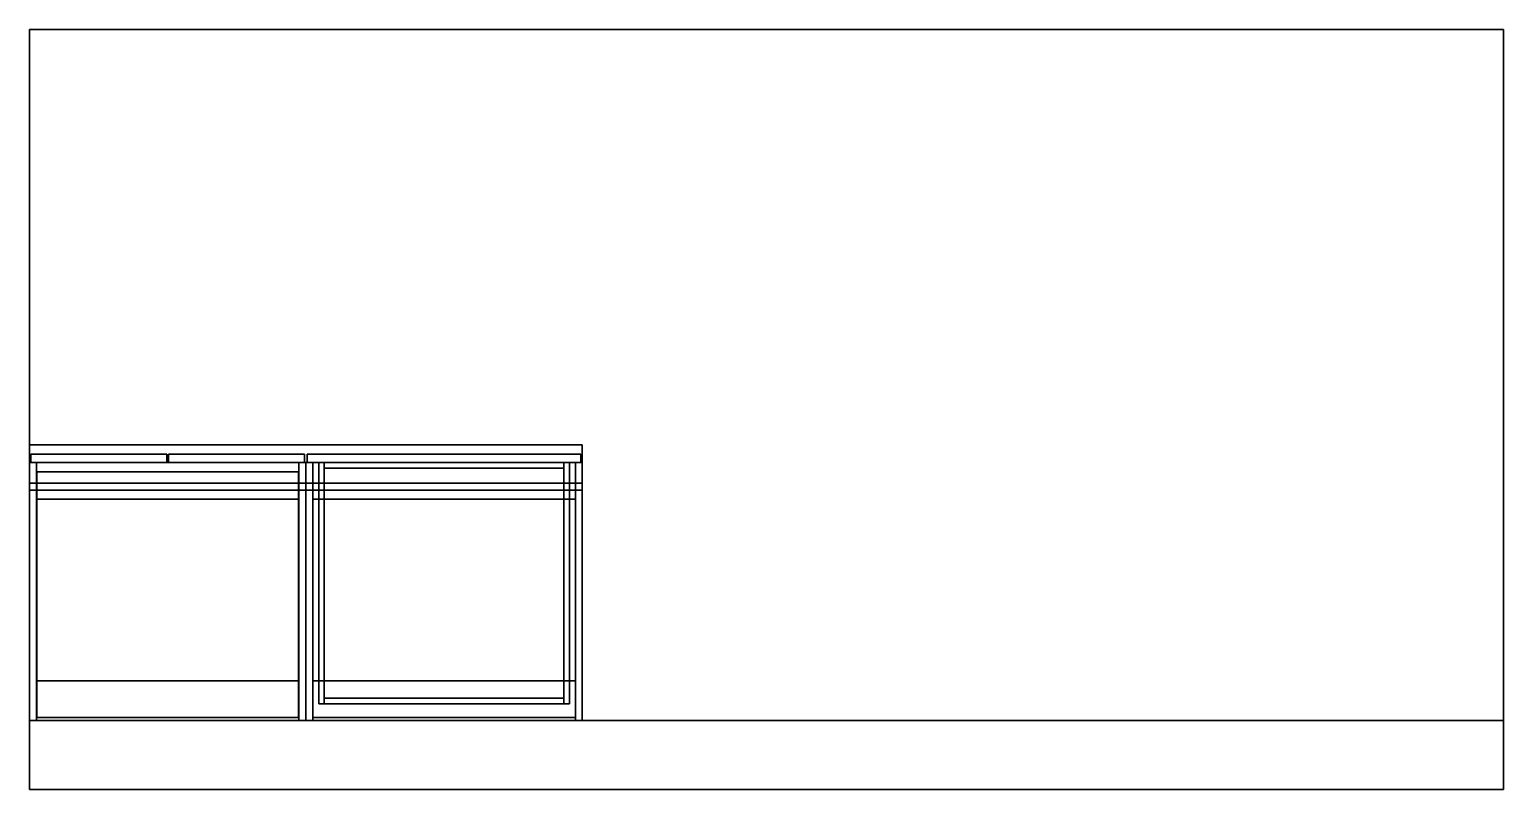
# Model space of a CAD drawing. Header units: millimetres. Extents: x 0 to 3200, y -150 to 1500.
import ezdxf

# ---------------------------------------------------------------- set-up
doc = ezdxf.new("R2010")
doc.units = ezdxf.units.MM
for name, color, linetype in [('AMBIENTE', 2, 'CONTINUOUS'), ('M01_BASE_CABINET', 3, 'CONTINUOUS'), ('M02_DRAWER_CABINET', 4, 'CONTINUOUS')]:
    doc.layers.add(name, color=color, linetype=linetype)

msp = doc.modelspace()

# ---------------------------------------------------------------- linework, layer by layer
at = {"layer": 'AMBIENTE'}
for points in [[(0, -150, -20), (0, 1500, -20), (3200, 1500, -20), (3200, -150, -20)], [(0, -150), (3200, -150), (3200, 1500), (0, 1500)], [(3200, 1500, -20), (0, 1500, -20), (0, 1500), (3200, 1500)], [(0, 1500, -20), (0, -150, -20), (0, -150), (0, 1500)], [(3200, -150, -20), (3200, 1500, -20), (3200, 1500), (3200, -150)], [(0, -150), (0, 0), (3200, 0), (3200, -150)], [(0, -150, 2700), (3200, -150, 2700), (3200, 0, 2700), (0, 0, 2700)], [(3200, 0), (0, 0), (0, 0, 2700), (3200, 0, 2700)], [(0, 0), (0, -150), (0, -150, 2700), (0, 0, 2700)], [(3200, -150), (3200, 0), (3200, 0, 2700), (3200, -150, 2700)], [(0, -150), (3200, -150), (3200, -150, 2700), (0, -150, 2700)], [(0, -150, -20), (3200, -150, -20), (3200, -150), (0, -150)]]:
    msp.add_3dface(points, dxfattribs=at)
at = {"layer": 'M01_BASE_CABINET'}
for points in [[(0, 0, 820), (0, 598, 820), (1200, 598, 820), (1200, 0, 820)], [(0, 0, 850), (1200, 0, 850), (1200, 598, 850), (0, 598, 850)], [(1200, 598, 820), (0, 598, 820), (0, 598, 850), (1200, 598, 850)], [(0, 598, 820), (0, 0, 820), (0, 0, 850), (0, 598, 850)], [(3, 560, 103), (3, 578, 103), (298.5, 578, 103), (298.5, 560, 103)], [(3, 560, 817), (298.5, 560, 817), (298.5, 578, 817), (3, 578, 817)], [(298.5, 578, 103), (3, 578, 103), (3, 578, 817), (298.5, 578, 817)], [(3, 578, 103), (3, 560, 103), (3, 560, 817), (3, 578, 817)], [(298.5, 560, 103), (298.5, 578, 103), (298.5, 578, 817), (298.5, 560, 817)], [(301.5, 560, 103), (301.5, 578, 103), (597, 578, 103), (597, 560, 103)], [(301.5, 560, 817), (597, 560, 817), (597, 578, 817), (301.5, 578, 817)], [(597, 578, 103), (301.5, 578, 103), (301.5, 578, 817), (597, 578, 817)], [(301.5, 578, 103), (301.5, 560, 103), (301.5, 560, 817), (301.5, 578, 817)], [(597, 560, 103), (597, 578, 103), (597, 578, 817), (597, 560, 817)], [(1200, 0, 820), (1200, 598, 820), (1200, 598, 850), (1200, 0, 850)], [(0, 0, 100), (0, 560, 100), (15, 560, 100), (15, 0, 100)], [(0, 0, 820), (15, 0, 820), (15, 560, 820), (0, 560, 820)], [(15, 560, 100), (0, 560, 100), (0, 560, 820), (15, 560, 820)], [(0, 560, 100), (0, 0, 100), (0, 0, 820), (0, 560, 820)], [(3, 560, 103), (298.5, 560, 103), (298.5, 560, 817), (3, 560, 817)], [(15, 0, 100), (15, 560, 100), (15, 560, 820), (15, 0, 820)], [(15, 6, 100), (15, 560, 100), (585, 560, 100), (585, 6, 100)], [(15, 6, 115), (585, 6, 115), (585, 560, 115), (15, 560, 115)], [(585, 560, 100), (15, 560, 100), (15, 560, 115), (585, 560, 115)], [(15, 560, 100), (15, 6, 100), (15, 6, 115), (15, 560, 115)], [(15, 480, 805), (15, 560, 805), (585, 560, 805), (585, 480, 805)], [(15, 480, 820), (585, 480, 820), (585, 560, 820), (15, 560, 820)], [(585, 560, 805), (15, 560, 805), (15, 560, 820), (585, 560, 820)], [(15, 560, 805), (15, 480, 805), (15, 480, 820), (15, 560, 820)], [(301.5, 560, 103), (597, 560, 103), (597, 560, 817), (301.5, 560, 817)], [(585, 0, 100), (585, 560, 100), (600, 560, 100), (600, 0, 100)], [(585, 0, 820), (600, 0, 820), (600, 560, 820), (585, 560, 820)], [(600, 560, 100), (585, 560, 100), (585, 560, 820), (600, 560, 820)], [(585, 560, 100), (585, 0, 100), (585, 0, 820), (585, 560, 820)], [(585, 6, 100), (585, 560, 100), (585, 560, 115), (585, 6, 115)], [(585, 480, 805), (585, 560, 805), (585, 560, 820), (585, 480, 820)], [(600, 0, 100), (600, 560, 100), (600, 560, 820), (600, 0, 820)], [(0, 500), (0, 515), (600, 515), (600, 500)], [(0, 500, 100), (600, 500, 100), (600, 515, 100), (0, 515, 100)], [(600, 515), (0, 515), (0, 515, 100), (600, 515, 100)], [(0, 515), (0, 500), (0, 500, 100), (0, 515, 100)], [(16, 6, 452.5), (16, 540, 452.5), (584, 540, 452.5), (584, 6, 452.5)], [(16, 6, 467.5), (584, 6, 467.5), (584, 540, 467.5), (16, 540, 467.5)], [(584, 540, 452.5), (16, 540, 452.5), (16, 540, 467.5), (584, 540, 467.5)], [(16, 540, 452.5), (16, 6, 452.5), (16, 6, 467.5), (16, 540, 467.5)], [(584, 6, 452.5), (584, 540, 452.5), (584, 540, 467.5), (584, 6, 467.5)], [(600, 500), (600, 515), (600, 515, 100), (600, 500, 100)], [(0, 500), (600, 500), (600, 500, 100), (0, 500, 100)], [(15, 480, 805), (585, 480, 805), (585, 480, 820), (15, 480, 820)], [(15, 6, 805), (15, 86, 805), (585, 86, 805), (585, 6, 805)], [(15, 6, 820), (585, 6, 820), (585, 86, 820), (15, 86, 820)], [(585, 86, 805), (15, 86, 805), (15, 86, 820), (585, 86, 820)], [(15, 86, 805), (15, 6, 805), (15, 6, 820), (15, 86, 820)], [(585, 6, 805), (585, 86, 805), (585, 86, 820), (585, 6, 820)], [(0, 0, 100), (15, 0, 100), (15, 0, 820), (0, 0, 820)], [(0, 0, 820), (1200, 0, 820), (1200, 0, 850), (0, 0, 850)], [(15, 6, 100), (585, 6, 100), (585, 6, 115), (15, 6, 115)], [(15, 0, 115), (15, 6, 115), (585, 6, 115), (585, 0, 115)], [(15, 0, 805), (585, 0, 805), (585, 6, 805), (15, 6, 805)], [(585, 6, 115), (15, 6, 115), (15, 6, 805), (585, 6, 805)], [(15, 6, 115), (15, 0, 115), (15, 0, 805), (15, 6, 805)], [(15, 6, 805), (585, 6, 805), (585, 6, 820), (15, 6, 820)], [(15, 0, 115), (585, 0, 115), (585, 0, 805), (15, 0, 805)], [(16, 6, 452.5), (584, 6, 452.5), (584, 6, 467.5), (16, 6, 467.5)], [(585, 0, 115), (585, 6, 115), (585, 6, 805), (585, 0, 805)], [(585, 0, 100), (600, 0, 100), (600, 0, 820), (585, 0, 820)]]:
    msp.add_3dface(points, dxfattribs=at)
at = {"layer": 'M02_DRAWER_CABINET'}
for points in [[(603, 560, 103), (603, 578, 103), (1197, 578, 103), (1197, 560, 103)], [(603, 560, 339), (1197, 560, 339), (1197, 578, 339), (603, 578, 339)], [(1197, 578, 103), (603, 578, 103), (603, 578, 339), (1197, 578, 339)], [(603, 578, 103), (603, 560, 103), (603, 560, 339), (603, 578, 339)], [(603, 560, 342), (603, 578, 342), (1197, 578, 342), (1197, 560, 342)], [(603, 560, 578), (1197, 560, 578), (1197, 578, 578), (603, 578, 578)], [(1197, 578, 342), (603, 578, 342), (603, 578, 578), (1197, 578, 578)], [(603, 578, 342), (603, 560, 342), (603, 560, 578), (603, 578, 578)], [(603, 560, 581), (603, 578, 581), (1197, 578, 581), (1197, 560, 581)], [(603, 560, 817), (1197, 560, 817), (1197, 578, 817), (603, 578, 817)], [(1197, 578, 581), (603, 578, 581), (603, 578, 817), (1197, 578, 817)], [(603, 578, 581), (603, 560, 581), (603, 560, 817), (603, 578, 817)], [(1197, 560, 103), (1197, 578, 103), (1197, 578, 339), (1197, 560, 339)], [(1197, 560, 342), (1197, 578, 342), (1197, 578, 578), (1197, 560, 578)], [(1197, 560, 581), (1197, 578, 581), (1197, 578, 817), (1197, 560, 817)], [(600, 0, 100), (600, 560, 100), (615, 560, 100), (615, 0, 100)], [(600, 0, 820), (615, 0, 820), (615, 560, 820), (600, 560, 820)], [(615, 560, 100), (600, 560, 100), (600, 560, 820), (615, 560, 820)], [(600, 560, 100), (600, 0, 100), (600, 0, 820), (600, 560, 820)], [(603, 560, 103), (1197, 560, 103), (1197, 560, 339), (603, 560, 339)], [(603, 560, 342), (1197, 560, 342), (1197, 560, 578), (603, 560, 578)], [(603, 560, 581), (1197, 560, 581), (1197, 560, 817), (603, 560, 817)], [(615, 0, 100), (615, 560, 100), (615, 560, 820), (615, 0, 820)], [(615, 6, 100), (615, 560, 100), (1185, 560, 100), (1185, 6, 100)], [(615, 6, 115), (1185, 6, 115), (1185, 560, 115), (615, 560, 115)], [(1185, 560, 100), (615, 560, 100), (615, 560, 115), (1185, 560, 115)], [(615, 560, 100), (615, 6, 100), (615, 6, 115), (615, 560, 115)], [(615, 480, 805), (615, 560, 805), (1185, 560, 805), (1185, 480, 805)], [(615, 480, 820), (1185, 480, 820), (1185, 560, 820), (615, 560, 820)], [(1185, 560, 805), (615, 560, 805), (615, 560, 820), (1185, 560, 820)], [(615, 560, 805), (615, 480, 805), (615, 480, 820), (615, 560, 820)], [(628, 36, 128), (628, 560, 128), (640, 560, 128), (640, 36, 128)], [(628, 36, 304), (640, 36, 304), (640, 560, 304), (628, 560, 304)], [(640, 560, 128), (628, 560, 128), (628, 560, 304), (640, 560, 304)], [(628, 560, 128), (628, 36, 128), (628, 36, 304), (628, 560, 304)], [(628, 36, 367), (628, 560, 367), (640, 560, 367), (640, 36, 367)], [(628, 36, 543), (640, 36, 543), (640, 560, 543), (628, 560, 543)], [(640, 560, 367), (628, 560, 367), (628, 560, 543), (640, 560, 543)], [(628, 560, 367), (628, 36, 367), (628, 36, 543), (628, 560, 543)], [(628, 36, 606), (628, 560, 606), (640, 560, 606), (640, 36, 606)], [(628, 36, 782), (640, 36, 782), (640, 560, 782), (628, 560, 782)], [(640, 560, 606), (628, 560, 606), (628, 560, 782), (640, 560, 782)], [(628, 560, 606), (628, 36, 606), (628, 36, 782), (628, 560, 782)], [(640, 36, 128), (640, 560, 128), (640, 560, 304), (640, 36, 304)], [(640, 548, 128), (640, 560, 128), (1160, 560, 128), (1160, 548, 128)], [(640, 548, 304), (1160, 548, 304), (1160, 560, 304), (640, 560, 304)], [(1160, 560, 128), (640, 560, 128), (640, 560, 304), (1160, 560, 304)], [(640, 560, 128), (640, 548, 128), (640, 548, 304), (640, 560, 304)], [(640, 36, 367), (640, 560, 367), (640, 560, 543), (640, 36, 543)], [(640, 548, 367), (640, 560, 367), (1160, 560, 367), (1160, 548, 367)], [(640, 548, 543), (1160, 548, 543), (1160, 560, 543), (640, 560, 543)], [(1160, 560, 367), (640, 560, 367), (640, 560, 543), (1160, 560, 543)], [(640, 560, 367), (640, 548, 367), (640, 548, 543), (640, 560, 543)], [(640, 36, 606), (640, 560, 606), (640, 560, 782), (640, 36, 782)], [(640, 548, 606), (640, 560, 606), (1160, 560, 606), (1160, 548, 606)], [(640, 548, 782), (1160, 548, 782), (1160, 560, 782), (640, 560, 782)], [(1160, 560, 606), (640, 560, 606), (640, 560, 782), (1160, 560, 782)], [(640, 560, 606), (640, 548, 606), (640, 548, 782), (640, 560, 782)], [(640, 548, 128), (1160, 548, 128), (1160, 548, 304), (640, 548, 304)], [(640, 48, 128), (640, 548, 128), (1160, 548, 128), (1160, 48, 128)], [(640, 48, 134), (1160, 48, 134), (1160, 548, 134), (640, 548, 134)], [(1160, 548, 128), (640, 548, 128), (640, 548, 134), (1160, 548, 134)], [(640, 548, 128), (640, 48, 128), (640, 48, 134), (640, 548, 134)], [(640, 548, 367), (1160, 548, 367), (1160, 548, 543), (640, 548, 543)], [(640, 48, 367), (640, 548, 367), (1160, 548, 367), (1160, 48, 367)], [(640, 48, 373), (1160, 48, 373), (1160, 548, 373), (640, 548, 373)], [(1160, 548, 367), (640, 548, 367), (640, 548, 373), (1160, 548, 373)], [(640, 548, 367), (640, 48, 367), (640, 48, 373), (640, 548, 373)], [(640, 548, 606), (1160, 548, 606), (1160, 548, 782), (640, 548, 782)], [(640, 48, 606), (640, 548, 606), (1160, 548, 606), (1160, 48, 606)], [(640, 48, 612), (1160, 48, 612), (1160, 548, 612), (640, 548, 612)], [(1160, 548, 606), (640, 548, 606), (640, 548, 612), (1160, 548, 612)], [(640, 548, 606), (640, 48, 606), (640, 48, 612), (640, 548, 612)], [(1160, 36, 128), (1160, 560, 128), (1172, 560, 128), (1172, 36, 128)], [(1160, 36, 304), (1172, 36, 304), (1172, 560, 304), (1160, 560, 304)], [(1172, 560, 128), (1160, 560, 128), (1160, 560, 304), (1172, 560, 304)], [(1160, 560, 128), (1160, 36, 128), (1160, 36, 304), (1160, 560, 304)], [(1160, 548, 128), (1160, 560, 128), (1160, 560, 304), (1160, 548, 304)], [(1160, 36, 367), (1160, 560, 367), (1172, 560, 367), (1172, 36, 367)], [(1160, 36, 543), (1172, 36, 543), (1172, 560, 543), (1160, 560, 543)], [(1172, 560, 367), (1160, 560, 367), (1160, 560, 543), (1172, 560, 543)], [(1160, 560, 367), (1160, 36, 367), (1160, 36, 543), (1160, 560, 543)], [(1160, 548, 367), (1160, 560, 367), (1160, 560, 543), (1160, 548, 543)], [(1160, 36, 606), (1160, 560, 606), (1172, 560, 606), (1172, 36, 606)], [(1160, 36, 782), (1172, 36, 782), (1172, 560, 782), (1160, 560, 782)], [(1172, 560, 606), (1160, 560, 606), (1160, 560, 782), (1172, 560, 782)], [(1160, 560, 606), (1160, 36, 606), (1160, 36, 782), (1160, 560, 782)], [(1160, 548, 606), (1160, 560, 606), (1160, 560, 782), (1160, 548, 782)], [(1160, 48, 128), (1160, 548, 128), (1160, 548, 134), (1160, 48, 134)], [(1160, 48, 367), (1160, 548, 367), (1160, 548, 373), (1160, 48, 373)], [(1160, 48, 606), (1160, 548, 606), (1160, 548, 612), (1160, 48, 612)], [(1172, 36, 128), (1172, 560, 128), (1172, 560, 304), (1172, 36, 304)], [(1172, 36, 367), (1172, 560, 367), (1172, 560, 543), (1172, 36, 543)], [(1172, 36, 606), (1172, 560, 606), (1172, 560, 782), (1172, 36, 782)], [(1185, 0, 100), (1185, 560, 100), (1200, 560, 100), (1200, 0, 100)], [(1185, 0, 820), (1200, 0, 820), (1200, 560, 820), (1185, 560, 820)], [(1200, 560, 100), (1185, 560, 100), (1185, 560, 820), (1200, 560, 820)], [(1185, 560, 100), (1185, 0, 100), (1185, 0, 820), (1185, 560, 820)], [(1185, 6, 100), (1185, 560, 100), (1185, 560, 115), (1185, 6, 115)], [(1185, 480, 805), (1185, 560, 805), (1185, 560, 820), (1185, 480, 820)], [(1200, 0, 100), (1200, 560, 100), (1200, 560, 820), (1200, 0, 820)], [(600, 500), (600, 515), (1200, 515), (1200, 500)], [(600, 500, 100), (1200, 500, 100), (1200, 515, 100), (600, 515, 100)], [(1200, 515), (600, 515), (600, 515, 100), (1200, 515, 100)], [(600, 515), (600, 500), (600, 500, 100), (600, 515, 100)], [(1200, 500), (1200, 515), (1200, 515, 100), (1200, 500, 100)], [(600, 500), (1200, 500), (1200, 500, 100), (600, 500, 100)], [(615, 480, 805), (1185, 480, 805), (1185, 480, 820), (615, 480, 820)], [(615, 6, 805), (615, 86, 805), (1185, 86, 805), (1185, 6, 805)], [(615, 6, 820), (1185, 6, 820), (1185, 86, 820), (615, 86, 820)], [(1185, 86, 805), (615, 86, 805), (615, 86, 820), (1185, 86, 820)], [(615, 86, 805), (615, 6, 805), (615, 6, 820), (615, 86, 820)], [(1185, 6, 805), (1185, 86, 805), (1185, 86, 820), (1185, 6, 820)], [(628, 36, 128), (640, 36, 128), (640, 36, 304), (628, 36, 304)], [(628, 36, 367), (640, 36, 367), (640, 36, 543), (628, 36, 543)], [(628, 36, 606), (640, 36, 606), (640, 36, 782), (628, 36, 782)], [(640, 36, 128), (640, 48, 128), (1160, 48, 128), (1160, 36, 128)], [(640, 36, 304), (1160, 36, 304), (1160, 48, 304), (640, 48, 304)], [(1160, 48, 128), (640, 48, 128), (640, 48, 304), (1160, 48, 304)], [(640, 48, 128), (640, 36, 128), (640, 36, 304), (640, 48, 304)], [(640, 48, 128), (1160, 48, 128), (1160, 48, 134), (640, 48, 134)], [(640, 36, 367), (640, 48, 367), (1160, 48, 367), (1160, 36, 367)], [(640, 36, 543), (1160, 36, 543), (1160, 48, 543), (640, 48, 543)], [(1160, 48, 367), (640, 48, 367), (640, 48, 543), (1160, 48, 543)], [(640, 48, 367), (640, 36, 367), (640, 36, 543), (640, 48, 543)], [(640, 48, 367), (1160, 48, 367), (1160, 48, 373), (640, 48, 373)], [(640, 36, 606), (640, 48, 606), (1160, 48, 606), (1160, 36, 606)], [(640, 36, 782), (1160, 36, 782), (1160, 48, 782), (640, 48, 782)], [(1160, 48, 606), (640, 48, 606), (640, 48, 782), (1160, 48, 782)], [(640, 48, 606), (640, 36, 606), (640, 36, 782), (640, 48, 782)], [(640, 48, 606), (1160, 48, 606), (1160, 48, 612), (640, 48, 612)], [(640, 36, 128), (1160, 36, 128), (1160, 36, 304), (640, 36, 304)], [(640, 36, 367), (1160, 36, 367), (1160, 36, 543), (640, 36, 543)], [(640, 36, 606), (1160, 36, 606), (1160, 36, 782), (640, 36, 782)], [(1160, 36, 128), (1160, 48, 128), (1160, 48, 304), (1160, 36, 304)], [(1160, 36, 367), (1160, 48, 367), (1160, 48, 543), (1160, 36, 543)], [(1160, 36, 606), (1160, 48, 606), (1160, 48, 782), (1160, 36, 782)], [(1160, 36, 128), (1172, 36, 128), (1172, 36, 304), (1160, 36, 304)], [(1160, 36, 367), (1172, 36, 367), (1172, 36, 543), (1160, 36, 543)], [(1160, 36, 606), (1172, 36, 606), (1172, 36, 782), (1160, 36, 782)], [(600, 0, 100), (615, 0, 100), (615, 0, 820), (600, 0, 820)], [(615, 6, 100), (1185, 6, 100), (1185, 6, 115), (615, 6, 115)], [(615, 0, 115), (615, 6, 115), (1185, 6, 115), (1185, 0, 115)], [(615, 0, 805), (1185, 0, 805), (1185, 6, 805), (615, 6, 805)], [(1185, 6, 115), (615, 6, 115), (615, 6, 805), (1185, 6, 805)], [(615, 6, 115), (615, 0, 115), (615, 0, 805), (615, 6, 805)], [(615, 6, 805), (1185, 6, 805), (1185, 6, 820), (615, 6, 820)], [(615, 0, 115), (1185, 0, 115), (1185, 0, 805), (615, 0, 805)], [(1185, 0, 115), (1185, 6, 115), (1185, 6, 805), (1185, 0, 805)], [(1185, 0, 100), (1200, 0, 100), (1200, 0, 820), (1185, 0, 820)]]:
    msp.add_3dface(points, dxfattribs=at)

doc.saveas('drawing.dxf')
